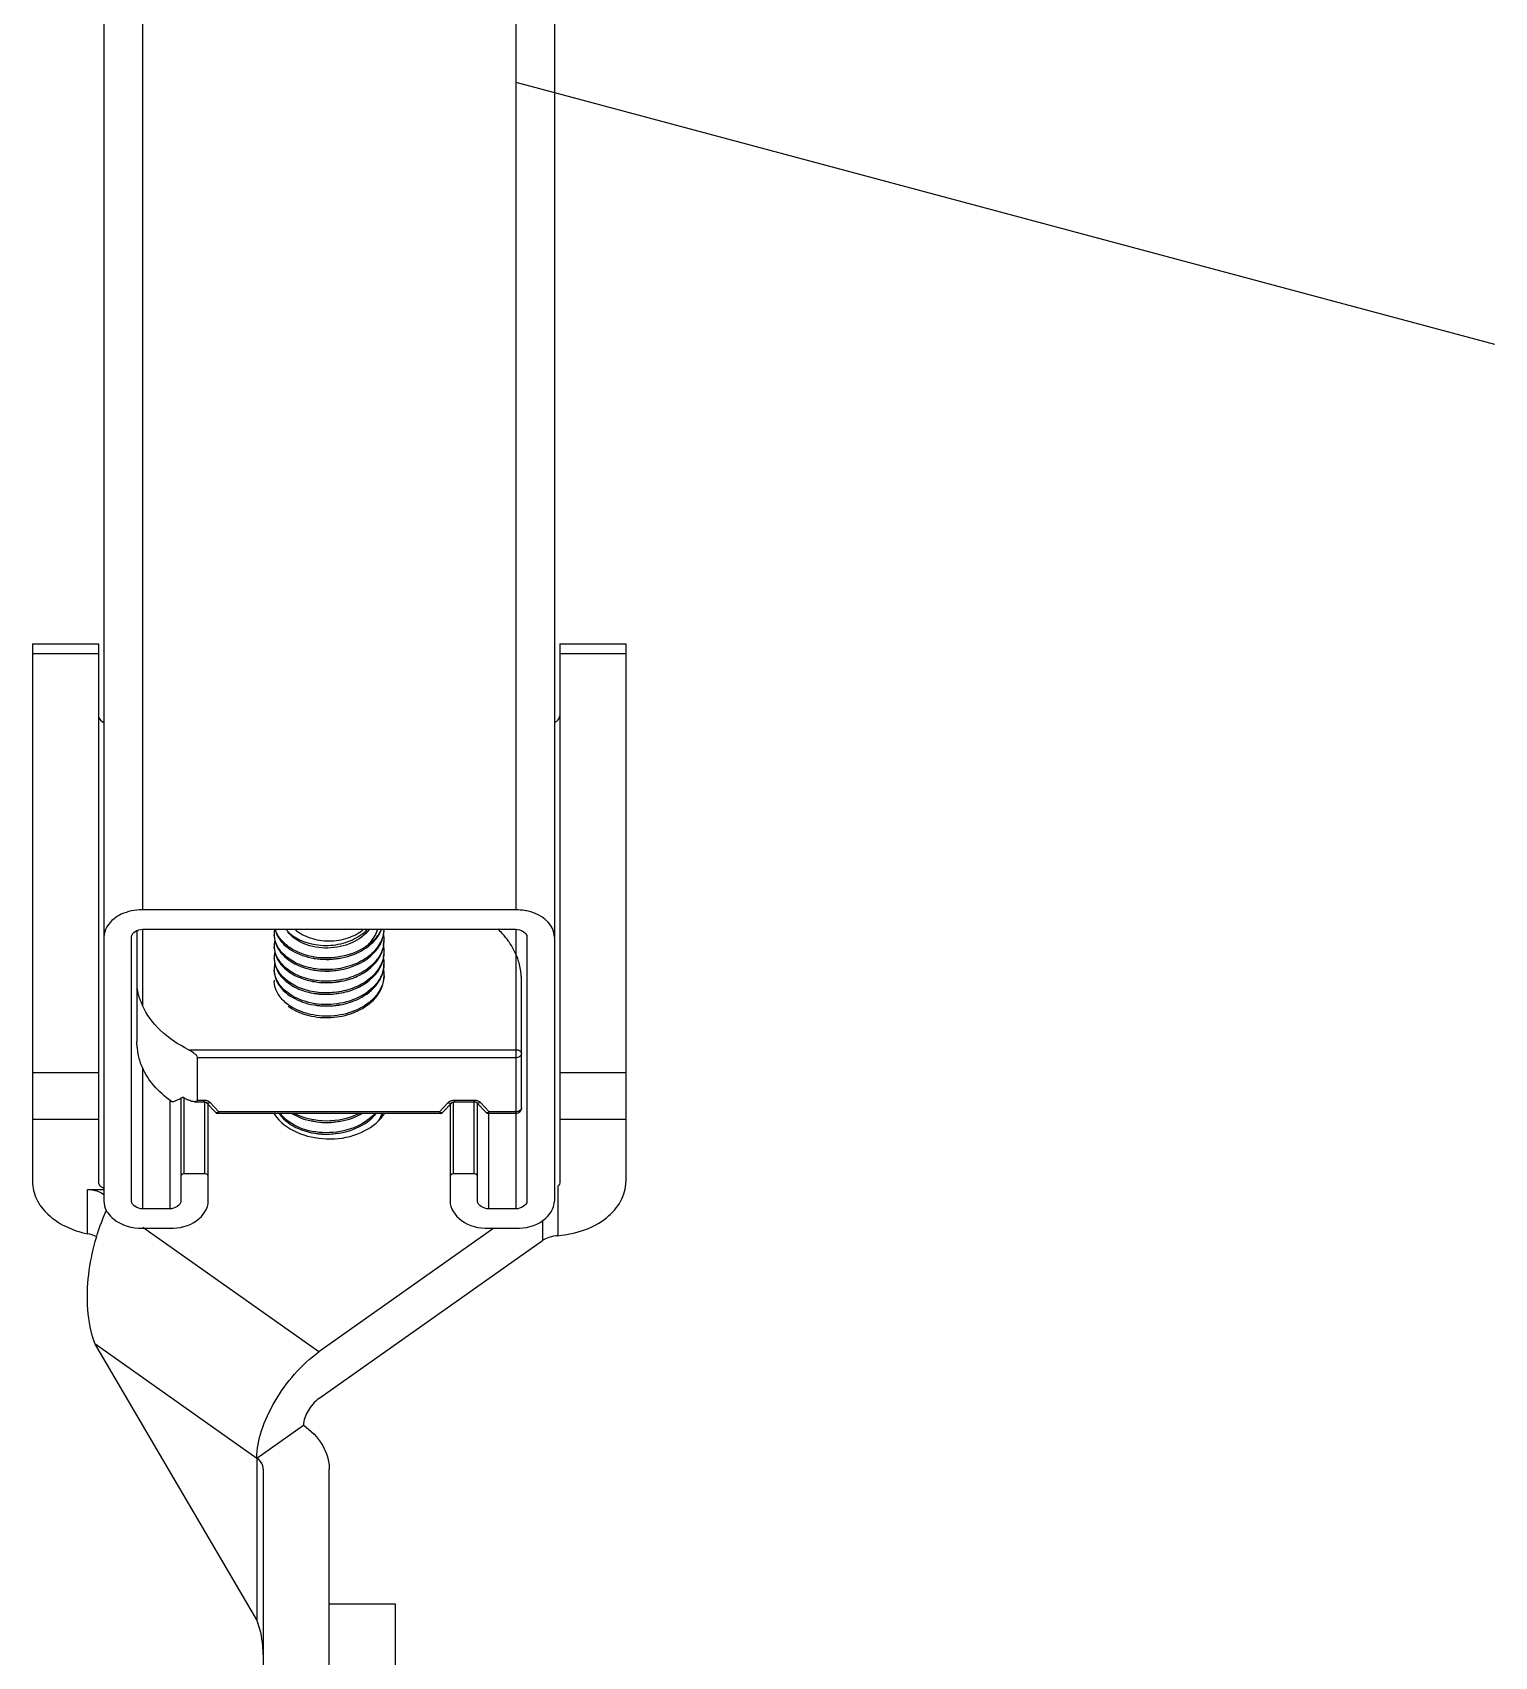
# Model space of a CAD drawing. Extents: x 27938 to 1507990, y 110129 to 923079.
# Drawn here: x 671403 to 672949, y 377082 to 378799 of the extents above; entities that cross this region are included whole.
import ezdxf

# ---------------------------------------------------------------- set-up
doc = ezdxf.new("R2010")
doc.units = 0
doc.header["$LTSCALE"] = 1000
doc.header["$MEASUREMENT"] = 0
doc.styles.get("Standard").update_dxf_attribs({"font": 'gbenor.shx', "bigfont": 'gbcbig.shx'})
doc.dimstyles.get("Standard").update_dxf_attribs({"dimtxt": 0.18, "dimasz": 0.18, "dimexe": 0.18, "dimexo": 0.0625, "dimgap": 0.09, "dimtad": 0, "dimtih": 1, "dimtoh": 1, "dimdec": 4, "dimzin": 0, "dimdsep": 46, "dimtxsty": 'Standard', "dimcen": 0.09, "dimadec": 0, "dimazin": 0, "dimtfac": 1, "dimtdec": 4, "dimtofl": 0, "dimtmove": 0, "dimatfit": 3, "dimfxl": 1, "dimtolj": 1, "dimtzin": 0, "dimarcsym": 0})

msp = doc.modelspace()

# ---------------------------------------------------------------- linework, layer by layer
at = {"linetype": 'Continuous'}
for p, q in [((671519.3, 380956.8), (671519.3, 377871.3)), ((671914.3, 380956.8), (671914.3, 377871.3)), ((671478.7, 380928.1), (671478.7, 377563.3)), ((671954.9, 380928.1), (671954.9, 377563.3)), ((671403.2, 378152.5), (671472.9, 378152.5)), ((671403.2, 378152.5), (671403.2, 377583.8)), ((671403.2, 378142.3), (671472.9, 378142.3)), ((671472.9, 378152.5), (671472.9, 377583.8)), ((671960.7, 378152.5), (672030.4, 378152.5)), ((671960.7, 378152.5), (671960.7, 377583.8)), ((671960.7, 378142.3), (672030.4, 378142.3)), ((672030.4, 378152.5), (672030.4, 377583.8)), ((671914.3, 377871.3), (671519.3, 377871.3)), ((671513.5, 377849.6), (671513.5, 377731.7)), ((671519.3, 377850.8), (671914.3, 377850.8)), ((671519.3, 377850.8), (671519.3, 377770.2)), ((671914.3, 377850.8), (671914.3, 377555.1)), ((671507.7, 377563.3), (671507.7, 377842.5)), ((671925.9, 377842.5), (671925.9, 377563.3)), ((671920.1, 377661.8), (671920.1, 377797.4)), ((671568.2, 377723.4), (671914.3, 377723.4)), ((671577.4, 377715.2), (671914.3, 377715.2)), ((671577.4, 377715.2), (671577.4, 377670.1)), ((671472.9, 377698.8), (671403.2, 377698.8)), ((671519.3, 377704.5), (671519.3, 377555.1)), ((672030.4, 377698.8), (671960.7, 377698.8)), ((671548.4, 377669.8), (671548.4, 377555.1)), ((671560, 377672.8), (671560, 377563.3)), ((671563.5, 377592), (671563.5, 377672.4)), ((671574.5, 377668.4), (671584.3, 377668.4)), ((671577.4, 377670.1), (671584.3, 377670.1)), ((671584.3, 377670.1), (671584.3, 377668.4)), ((671585.5, 377592), (671585.5, 377668.4)), ((671586.8, 377667.6), (671596.9, 377656.9)), ((671589, 377563.3), (671589, 377665.3)), ((671591.1, 377667.5), (671600.3, 377657.7)), ((671833.3, 377657.7), (671600.3, 377657.7)), ((671833.3, 377657.7), (671842.5, 377667.5)), ((671836.7, 377656.9), (671846.8, 377667.6)), ((671844.6, 377665.3), (671844.6, 377563.3)), ((671848.1, 377592), (671848.1, 377667.6)), ((671849.3, 377670.1), (671870, 377670.1)), ((671849.3, 377670.1), (671849.3, 377668.4)), ((671849.3, 377668.4), (671870, 377668.4)), ((671870, 377670.1), (671870, 377668.4)), ((671870.1, 377592), (671870.1, 377668.4)), ((671872.6, 377667.6), (671882.7, 377656.9)), ((671873.6, 377563.3), (671873.6, 377666.5)), ((671876.8, 377667.5), (671886, 377657.7)), ((671914.3, 377657.7), (671886, 377657.7)), ((671472.9, 377649.5), (671403.2, 377649.5)), ((671834.6, 377656), (671598.9, 377656)), ((671914.3, 377656), (671884.7, 377656)), ((671885.2, 377656), (671885.2, 377555.1)), ((672030.4, 377649.5), (671960.7, 377649.5)), ((671585.5, 377592), (671563.5, 377592)), ((671870.1, 377592), (671848.1, 377592)), ((671461.3, 377575.6), (671478.7, 377575.6)), ((671461.3, 377528.7), (671461.3, 377575.6)), ((671958.7, 377579.2), (671958.7, 377526.7)), ((671548.4, 377555.1), (671519.3, 377555.1)), ((671914.3, 377555.1), (671885.2, 377555.1)), ((671942.3, 377542.7), (671942.3, 377521.5)), ((671519.3, 377534.5), (671548.4, 377534.5)), ((671706, 377403.7), (671519.9, 377535.3)), ((671891, 377534.5), (671706, 377403.7)), ((671706, 377354.4), (671942.3, 377521.5)), ((671885.2, 377534.5), (671914.3, 377534.5)), ((671469.2, 377412.5), (671640.3, 377291.5)), ((671640.3, 377120.4), (671469.2, 377412.5)), ((671640.3, 377291.5), (671689.6, 377326.4)), ((671640.3, 377291.5), (671640.3, 377120.4)), ((671647.1, 377279.9), (671647.1, 376672.9)), ((671716.8, 377003.5), (671716.8, 377279.9)), ((671716.8, 377137.5), (671786.5, 377137.5)), ((671786.5, 377137.5), (671786.5, 376614.8))]:
    msp.add_line(p, q, dxfattribs=at)
for points in [[(671596.9, 377656.9), (671597.5, 377656.4), (671598.5, 377656.1), (671598.9, 377656)], [(671834.6, 377656), (671835.1, 377656.1), (671836.1, 377656.4), (671836.7, 377656.9)], [(671882.7, 377656.9), (671883.3, 377656.4), (671884.2, 377656.1), (671884.7, 377656)], [(671563.5, 377592), (671561.7, 377591.7), (671560.4, 377590.8), (671560, 377589.6)], [(671589, 377589.6), (671588.6, 377590.8), (671587.3, 377591.7), (671585.5, 377592)], [(671848.1, 377592), (671846.3, 377591.7), (671845, 377590.8), (671844.6, 377589.6)], [(671873.6, 377589.6), (671873.1, 377590.8), (671871.9, 377591.7), (671870.1, 377592)]]:
    msp.add_lwpolyline(points, dxfattribs=at)
for centre, radius, start, end in [((671914.3, 377814.4), 56.9, 80.8706, 90.0189), ((671914.6, 377816.7), 54.6, 78.0323, 80.8417), ((671685.3, 377846.1), 26.6, 169.9347, 179.9645), ((671742.5, 377852.3), 32.4, 348.9029, 357.1916), ((671742.7, 377850.8), 32.2, 349.8101, 359.9705), ((671828.5, 377780.9), 96.7, 42.2494, 46.358), ((671685, 377846.1), 26.3, 180.0024, 183.3202), ((671685.4, 377844.6), 26.7, 180.052, 191.6603), ((671685.4, 377833.8), 26.7, 168.2082, 179.9468), ((671685, 377833.8), 26.3, 180.0025, 183.319), ((671685.4, 377832.3), 26.7, 180.0522, 191.7103), ((671741.1, 377851.1), 33.8, 339.139, 349.3386), ((671741.2, 377838.7), 33.7, 339.3218, 350.2377), ((671741.9, 377852.5), 33, 346.6926, 347.1405), ((671742, 377852.4), 32.9, 347.1396, 348.9145), ((671742.3, 377840.1), 32.6, 348.6302, 349.8187), ((671742.4, 377850.8), 32.5, 349.4125, 349.8194), ((671742.3, 377840), 32.5, 349.8191, 350.9299), ((671742.4, 377838.5), 32.5, 350.3157, 352.5466), ((671742.7, 377827.6), 32.2, 0.0308, 9.7049), ((671742.4, 377839.9), 32.5, 8.7721, 9.1529), ((671742.8, 377840), 32.1, 0.0241, 8.7833), ((671742.6, 377840), 32.2, 350.9257, 355.6647), ((671742.8, 377838.4), 32, 352.5397, 359.9837), ((671743, 377840), 31.9, 357.2291, 359.9993), ((671742.9, 377840), 31.9, 356.5909, 357.2293), ((671742.9, 377840), 32, 355.6713, 356.5908), ((671685.4, 377821.5), 26.7, 168.2604, 179.9474), ((671685, 377821.5), 26.3, 180.0024, 183.3198), ((671685.4, 377820), 26.7, 180.0496, 191.3679), ((671685.4, 377809.1), 26.7, 167.9094, 179.9433), ((671714.3, 377885.6), 66.9, 280.123, 282.928), ((671742.5, 377827.7), 32.4, 348.9773, 357.229), ((671742.5, 377815.4), 32.3, 349.2692, 357.2332), ((671742.7, 377826.1), 32.2, 350.6115, 359.9707), ((671742.7, 377815.3), 32.2, 0.0332, 10.0184), ((671742.7, 377813.8), 32.2, 350.5969, 359.9706), ((671743.1, 377827.7), 31.8, 357.2509, 359.9984), ((671743.1, 377815.3), 31.8, 357.2538, 359.9983), ((671685, 377809.2), 26.3, 180.0025, 183.3152), ((671685, 377796.9), 26.3, 180.0025, 183.3152), ((671742.7, 377803), 32.2, 0.0332, 10.0043), ((671743.1, 377803), 31.8, 357.2538, 359.9983), ((671713.3, 377844.6), 62.9, 257.5731, 259.6973), ((671728.9, 377811.5), 48.6, 311.8202, 317.3511), ((671627.6, 377791.6), 135.3, 241.7354, 243.9434), ((671914.3, 377661.8), 5.81, 270.0008, 359.9997), ((671692.7, 377677.4), 40.5, 211.9656, 213.5353), ((671685, 377658.9), 26.3, 186.2145, 188.3209), ((671686.2, 377661.5), 27.5, 191.5191, 196.3654), ((671693.5, 377676), 35.7, 214.1434, 218.9006), ((671694.6, 377676.9), 37.1, 218.8725, 219.1531), ((671695, 377677.2), 37.7, 219.1564, 220.767), ((671739.2, 377666.7), 35.8, 334.3672, 341.5372), ((671740.5, 377666.2), 34.5, 341.5792, 342.7354), ((671743.3, 377655.4), 31.6, 0.9501, 1.1978), ((671503.5, 377565), 25.2, 207.6898, 214.3075)]:
    msp.add_arc(centre, radius, start, end, dxfattribs=at)
msp.add_ellipse((671640.5, 377826.9), major_axis=(118.4, 158.3), ratio=0.292406, start_param=3.562723, end_param=3.670193, dxfattribs=at)
for points, knots in [([(671472.9, 378076.6), (671472.9, 378075.9), (671473.5, 378072.7), (671476.4, 378070.5), (671478.6, 378069.5)], [0, 0, 0, 0, 0.22722, 1, 1, 1, 1]), ([(671955, 378069.5), (671955.8, 378069.9), (671958.6, 378071.3), (671960.7, 378074.4), (671960.7, 378076.6)], [0, 0, 0, 0, 0.2888, 1, 1, 1, 1]), ([(671497, 377866.6), (671494.3, 377865.3), (671485.3, 377860.2), (671478.7, 377849.9), (671478.7, 377842.5)], [0, 0, 0, 0, 0.286732, 1, 1, 1, 1]), ([(671954.9, 377842.5), (671954.9, 377845.6), (671951.5, 377859.8), (671936.6, 377867.8), (671925.9, 377870.1)], [0, 0, 0, 0, 0.221136, 1, 1, 1, 1]), ([(671757.8, 377834), (671750, 377828.1), (671730.7, 377820.2), (671705.1, 377819.7), (671685.9, 377825.1), (671673.9, 377831.6), (671664.7, 377840.1), (671660.9, 377847.2), (671659.9, 377850.7)], [0, 0, 0, 0, 0.262112, 0.537776, 0.66937, 0.790942, 0.900704, 1, 1, 1, 1]), ([(671670.9, 377850.7), (671679, 377841), (671696, 377834.2), (671715.7, 377833.4), (671729.8, 377835), (671739.9, 377838.6), (671745.9, 377842.1)], [0, 0, 0, 0, 0.471992, 0.606824, 0.74197, 1, 1, 1, 1]), ([(671759.3, 377850.7), (671754.7, 377844.5), (671740.6, 377834.4), (671715.6, 377829.4), (671691, 377833.2), (671677.2, 377842.4), (671673, 377848.2)], [0, 0, 0, 0, 0.241934, 0.512224, 0.776098, 1, 1, 1, 1]), ([(671680.6, 377850.7), (671685.2, 377846.6), (671697, 377840.4), (671716.8, 377837.4), (671736.6, 377840.4), (671748.3, 377846.6), (671753, 377850.7)], [0, 0, 0, 0, 0.238191, 0.5, 0.761809, 1, 1, 1, 1]), ([(671745.9, 377842.1), (671747, 377842.7), (671751.1, 377845.1), (671754.9, 377848.1), (671757.4, 377850.7)], [0, 0, 0, 0, 0.261206, 1, 1, 1, 1]), ([(671757.8, 377834), (671759, 377835.2), (671763.4, 377840.2), (671766.8, 377846.1), (671768.3, 377850.7)], [0, 0, 0, 0, 0.260314, 1, 1, 1, 1]), ([(671757.8, 377834), (671759.4, 377835.1), (671765.2, 377839.7), (671770, 377845.8), (671772.2, 377850.7)], [0, 0, 0, 0, 0.267033, 1, 1, 1, 1]), ([(671774, 377844.9), (671772.7, 377839.5), (671767.1, 377828.8), (671752.6, 377817), (671733.8, 377809.6), (671713, 377807.2), (671692.7, 377810), (671675.3, 377817.7), (671662.7, 377829.4), (671659, 377839.7), (671658.8, 377844.6)], [0, 0, 0, 0, 0.111968, 0.236912, 0.374448, 0.518156, 0.658848, 0.787879, 0.900583, 1, 1, 1, 1]), ([(671774.2, 377833.6), (671773.2, 377828.2), (671767.8, 377817.3), (671753.5, 377805.2), (671734.7, 377797.5), (671713.8, 377794.9), (671693.2, 377797.6), (671675.6, 377805.2), (671662.8, 377817), (671659, 377827.4), (671658.8, 377832.3)], [0, 0, 0, 0, 0.111438, 0.235731, 0.372938, 0.516745, 0.657844, 0.787365, 0.900423, 1, 1, 1, 1]), ([(671661.3, 377845.3), (671661.7, 377844.6), (671663.3, 377841.5), (671665.4, 377838.6), (671667.1, 377836.7)], [0, 0, 0, 0, 0.24232, 1, 1, 1, 1]), ([(671661.3, 377833), (671661.7, 377832.3), (671663.3, 377829.1), (671665.4, 377826.3), (671667.1, 377824.4)], [0, 0, 0, 0, 0.242292, 1, 1, 1, 1]), ([(671667.1, 377836.7), (671672.1, 377831.2), (671686.1, 377822.5), (671710.6, 377817.6), (671736.3, 377820.5), (671752.1, 377828), (671758.6, 377833.1)], [0, 0, 0, 0, 0.225132, 0.482573, 0.749584, 1, 1, 1, 1]), ([(671667.1, 377824.4), (671673.1, 377817.8), (671686, 377810.6), (671704.7, 377806.6), (671720.3, 377806.3), (671735.7, 377809), (671753.6, 377815.9), (671765, 377825.3), (671769.7, 377833)], [0, 0, 0, 0, 0.231819, 0.363306, 0.499507, 0.635491, 0.766568, 1, 1, 1, 1]), ([(671758.6, 377833.1), (671759.2, 377833.5), (671761.5, 377835.4), (671763.6, 377837.4), (671765.1, 377839.1)], [0, 0, 0, 0, 0.25532, 1, 1, 1, 1]), ([(671765.1, 377839.1), (671765.5, 377839.6), (671767.2, 377841.5), (671768.7, 377843.7), (671769.7, 377845.3)], [0, 0, 0, 0, 0.254857, 1, 1, 1, 1]), ([(671908.2, 377835.5), (671907.6, 377836.4), (671905.1, 377840), (671902.3, 377843.5), (671900.1, 377845.9)], [0, 0, 0, 0, 0.245927, 1, 1, 1, 1]), ([(671914.3, 377824.5), (671913.8, 377825.5), (671912, 377829.3), (671909.9, 377832.9), (671908.2, 377835.5)], [0, 0, 0, 0, 0.246381, 1, 1, 1, 1]), ([(671769.7, 377809.8), (671763.8, 377800.3), (671748.3, 377789.3), (671725, 377783.5), (671705.8, 377783.1), (671687.8, 377787.1), (671672.7, 377795), (671662.1, 377806.2), (671659, 377815.5), (671658.8, 377820)], [0, 0, 0, 0, 0.247397, 0.387799, 0.530345, 0.667239, 0.791958, 0.901708, 1, 1, 1, 1]), ([(671659.2, 377814.7), (671660.1, 377810.4), (671664.3, 377801.6), (671675.7, 377791.5), (671691.1, 377784.5), (671708.9, 377781.4), (671727.5, 377782.3), (671749.8, 377788.6), (671764.5, 377799.5), (671770, 377808.8)], [0, 0, 0, 0, 0.099803, 0.212169, 0.338787, 0.476105, 0.61766, 0.756186, 1, 1, 1, 1]), ([(671661.3, 377820.7), (671661.7, 377819.9), (671663.3, 377816.8), (671665.4, 377814), (671667.1, 377812)], [0, 0, 0, 0, 0.242309, 1, 1, 1, 1]), ([(671667.1, 377812), (671673.1, 377805.5), (671686, 377798.3), (671704.7, 377794.3), (671720.3, 377794), (671735.7, 377796.6), (671753.6, 377803.5), (671765, 377813), (671769.7, 377820.7)], [0, 0, 0, 0, 0.231805, 0.363293, 0.499495, 0.635484, 0.766566, 1, 1, 1, 1]), ([(671726.1, 377819.7), (671723.9, 377819.3), (671715.2, 377818.2), (671706.2, 377818.7), (671699.8, 377820.1)], [0, 0, 0, 0, 0.253006, 1, 1, 1, 1]), ([(671774.3, 377821.5), (671774.1, 377820.5), (671773.1, 377816.4), (671771.3, 377812.5), (671769.7, 377809.8)], [0, 0, 0, 0, 0.245205, 1, 1, 1, 1]), ([(671920.1, 377797.4), (671920.1, 377798.7), (671919.9, 377801.1), (671919.4, 377806), (671918, 377813.9), (671916.1, 377820.5), (671914.3, 377824.5)], [0, 0, 0, 0, 0.138161, 0.267841, 0.521134, 1, 1, 1, 1]), ([(671658.7, 377807.6), (671658.7, 377802.9), (671661.6, 377792.9), (671668.6, 377785.4), (671672.8, 377782.2)], [0, 0, 0, 0, 0.471695, 1, 1, 1, 1]), ([(671671, 377785.2), (671667.5, 377788.2), (671661.6, 377794.9), (671659, 377803.5), (671658.8, 377807.7)], [0, 0, 0, 0, 0.52477, 1, 1, 1, 1]), ([(671670.8, 377773.1), (671667.4, 377776), (671661.6, 377782.7), (671659, 377791.2), (671658.8, 377795.3)], [0, 0, 0, 0, 0.524463, 1, 1, 1, 1]), ([(671729.9, 377795.8), (671727.4, 377795.2), (671717.2, 377793.4), (671706.6, 377793.9), (671699.1, 377795.7)], [0, 0, 0, 0, 0.252464, 1, 1, 1, 1]), ([(671727.1, 377807.5), (671724.9, 377807.1), (671715.9, 377805.8), (671706.7, 377806.3), (671700.1, 377807.7)], [0, 0, 0, 0, 0.252727, 1, 1, 1, 1]), ([(671774.8, 377801.5), (671774.6, 377797.4), (671772.5, 377788.9), (671767.6, 377781.8), (671764.6, 377778.6)], [0, 0, 0, 0, 0.483641, 1, 1, 1, 1]), ([(671771.2, 377800.3), (671770.8, 377799.4), (671768.9, 377796.1), (671766.6, 377793), (671764.6, 377790.9)], [0, 0, 0, 0, 0.24363, 1, 1, 1, 1]), ([(671765.4, 377777.8), (671768.3, 377781.2), (671773.1, 377788.6), (671774.9, 377797.3), (671774.9, 377801.5)], [0, 0, 0, 0, 0.515614, 1, 1, 1, 1]), ([(671765.4, 377790.1), (671765.9, 377790.7), (671768, 377793.2), (671769.8, 377796), (671770.9, 377798.1)], [0, 0, 0, 0, 0.256096, 1, 1, 1, 1]), ([(671770.9, 377798.1), (671771.3, 377798.9), (671772.9, 377802.3), (671774, 377805.8), (671774.4, 377808.6)], [0, 0, 0, 0, 0.255239, 1, 1, 1, 1]), ([(671774.3, 377809.4), (671774.2, 377808.6), (671773.5, 377805.4), (671772.3, 377802.4), (671771.2, 377800.3)], [0, 0, 0, 0, 0.246649, 1, 1, 1, 1]), ([(671513.5, 377789.2), (671513.5, 377789.7), (671513.8, 377786.7), (671514.1, 377785.6), (671514.6, 377783), (671515.3, 377780.6), (671516.1, 377778.1), (671517.4, 377774.6), (671518.5, 377772), (671519.3, 377770.2)], [0, 0, 0, 0, 0.078745, 0.19228, 0.31189, 0.436571, 0.566746, 0.703259, 1, 1, 1, 1]), ([(671764.6, 377790.9), (671759.2, 377784.9), (671744.3, 377775.4), (671718.6, 377769.9), (671692.6, 377772.5), (671677, 377780.1), (671671, 377785.2)], [0, 0, 0, 0, 0.239543, 0.50309, 0.765417, 1, 1, 1, 1]), ([(671672.8, 377782.2), (671679.1, 377777.4), (671694.9, 377770.4), (671720.7, 377768.5), (671745.8, 377774.5), (671760.1, 377784.2), (671765.4, 377790.1)], [0, 0, 0, 0, 0.237667, 0.50065, 0.762696, 1, 1, 1, 1]), ([(671729.2, 377783.3), (671727, 377782.8), (671718, 377781.3), (671708.8, 377781.5), (671702.1, 377782.7)], [0, 0, 0, 0, 0.251553, 1, 1, 1, 1]), ([(671759, 377771.8), (671759.6, 377772.3), (671761.9, 377774.1), (671763.9, 377776.2), (671765.4, 377777.8)], [0, 0, 0, 0, 0.255282, 1, 1, 1, 1]), ([(671568.2, 377723.4), (671557.3, 377728.8), (671537.9, 377741.5), (671523.7, 377760.4), (671519.3, 377770.2)], [0, 0, 0, 0, 0.528487, 1, 1, 1, 1]), ([(671761.3, 377775.3), (671755.4, 377770), (671740.6, 377761.8), (671715.8, 377757.6), (671691.1, 377760.8), (671676.5, 377768.2), (671670.8, 377773.1)], [0, 0, 0, 0, 0.244054, 0.507922, 0.767735, 1, 1, 1, 1]), ([(671673.3, 377769.5), (671678.9, 377765.3), (671692.9, 377758.9), (671716, 377756.2), (671739.2, 377760), (671753.2, 377767.2), (671759, 377771.8)], [0, 0, 0, 0, 0.234486, 0.493055, 0.755143, 1, 1, 1, 1]), ([(671729.2, 377771), (671727, 377770.5), (671717.9, 377768.9), (671708.5, 377769.2), (671701.7, 377770.4)], [0, 0, 0, 0, 0.251672, 1, 1, 1, 1]), ([(671519.3, 377704.5), (671517.5, 377708.6), (671515.6, 377715.2), (671514.2, 377723.1), (671513.7, 377727.9), (671513.5, 377730.4), (671513.5, 377731.7)], [0, 0, 0, 0, 0.478872, 0.732167, 0.861849, 1, 1, 1, 1]), ([(671568.2, 377723.4), (671570.1, 377722.5), (671572.9, 377720.8), (671576, 377718), (671577.4, 377716.2), (671577.4, 377715.2)], [0, 0, 0, 0, 0.508644, 0.771516, 1, 1, 1, 1]), ([(671914.3, 377723.4), (671915.7, 377723.4), (671917.8, 377722.9), (671919.7, 377721), (671920.1, 377719.9), (671920.1, 377719.3)], [0, 0, 0, 0, 0.552527, 0.789194, 1, 1, 1, 1]), ([(671914.3, 377715.2), (671915.7, 377715.2), (671917.8, 377715.8), (671919.7, 377717.6), (671920.1, 377718.8), (671920.1, 377719.3)], [0, 0, 0, 0, 0.552515, 0.789179, 1, 1, 1, 1]), ([(671549.7, 377668.8), (671543, 377673.6), (671531.2, 377684.2), (671522.4, 377697.6), (671519.3, 377704.5)], [0, 0, 0, 0, 0.520159, 1, 1, 1, 1]), ([(671550.8, 377668.3), (671550.7, 377668.3), (671550.3, 377668.4), (671549.9, 377668.6), (671549.7, 377668.8)], [0, 0, 0, 0, 0.224258, 1, 1, 1, 1]), ([(671563.5, 377672.4), (671563.4, 377672.5), (671562.8, 377672.8), (671562, 377673), (671561.6, 377672.8)], [0, 0, 0, 0, 0.298771, 1, 1, 1, 1]), ([(671574.5, 377668.4), (671574, 377668.4), (671571.8, 377668.6), (671569.7, 377669.3), (671568.2, 377670.1)], [0, 0, 0, 0, 0.232638, 1, 1, 1, 1]), ([(671577.4, 377670.1), (671577.4, 377669.8), (671577.2, 377669.1), (671576.1, 377668.4), (671575.2, 377668.4), (671574.5, 377668.4)], [0, 0, 0, 0, 0.239055, 0.472377, 1, 1, 1, 1]), ([(671584.3, 377670.1), (671584.7, 377670.1), (671586.3, 377670), (671588, 377669.5), (671589.1, 377669)], [0, 0, 0, 0, 0.258297, 1, 1, 1, 1]), ([(671584.3, 377668.4), (671584.9, 377668.4), (671585.8, 377668.2), (671586.6, 377667.8), (671586.8, 377667.6)], [0, 0, 0, 0, 0.694252, 1, 1, 1, 1]), ([(671589, 377666.9), (671588.8, 377666.9), (671588, 377666.9), (671587.2, 377667.2), (671586.8, 377667.6)], [0, 0, 0, 0, 0.28225, 1, 1, 1, 1]), ([(671591.1, 377667.5), (671590.9, 377667.4), (671590.2, 377667.1), (671589.5, 377666.9), (671589, 377666.9)], [0, 0, 0, 0, 0.268193, 1, 1, 1, 1]), ([(671600.3, 377657.7), (671600, 377657.5), (671599.3, 377657), (671598.3, 377656.4), (671597.3, 377656.5), (671596.9, 377656.9)], [0, 0, 0, 0, 0.333929, 0.607776, 1, 1, 1, 1]), ([(671598.9, 377656), (671599.2, 377656), (671599.8, 377656.7), (671600.1, 377657.3), (671600.3, 377657.7)], [0, 0, 0, 0, 0.344146, 1, 1, 1, 1]), ([(671836.7, 377656.9), (671836.3, 377656.5), (671835.3, 377656.4), (671834.2, 377657), (671833.6, 377657.5), (671833.3, 377657.7)], [0, 0, 0, 0, 0.392224, 0.666072, 1, 1, 1, 1]), ([(671833.3, 377657.7), (671833.5, 377657.3), (671833.8, 377656.7), (671834.4, 377656), (671834.6, 377656)], [0, 0, 0, 0, 0.655854, 1, 1, 1, 1]), ([(671842.5, 377667.5), (671842.7, 377667.4), (671843.4, 377667.1), (671844.1, 377666.9), (671844.6, 377666.9)], [0, 0, 0, 0, 0.268193, 1, 1, 1, 1]), ([(671844.5, 377669), (671844.9, 377669.1), (671846.4, 377669.8), (671848.1, 377670.1), (671849.3, 377670.1)], [0, 0, 0, 0, 0.240525, 1, 1, 1, 1]), ([(671844.6, 377666.9), (671844.8, 377666.9), (671845.6, 377666.9), (671846.4, 377667.2), (671846.8, 377667.6)], [0, 0, 0, 0, 0.28225, 1, 1, 1, 1]), ([(671846.8, 377667.6), (671846.9, 377667.8), (671847.8, 377668.2), (671848.7, 377668.4), (671849.3, 377668.4)], [0, 0, 0, 0, 0.30582, 1, 1, 1, 1]), ([(671870, 377668.4), (671870.7, 377668.4), (671871.6, 377668.2), (671872.4, 377667.8), (671872.6, 377667.6)], [0, 0, 0, 0, 0.694252, 1, 1, 1, 1]), ([(671873.6, 377669.5), (671873.9, 377669.4), (671875.1, 377668.9), (671876.2, 377668.2), (671876.8, 377667.5)], [0, 0, 0, 0, 0.265871, 1, 1, 1, 1]), ([(671876.8, 377667.5), (671876.5, 377667.4), (671875.5, 377667), (671874.3, 377666.8), (671873.6, 377667)], [0, 0, 0, 0, 0.286288, 1, 1, 1, 1]), ([(671886, 377657.7), (671885.7, 377657.5), (671885.1, 377657), (671884, 377656.4), (671883, 377656.5), (671882.7, 377656.9)], [0, 0, 0, 0, 0.333929, 0.607776, 1, 1, 1, 1]), ([(671884.7, 377656), (671884.9, 377656), (671885.5, 377656.7), (671885.8, 377657.3), (671886, 377657.7)], [0, 0, 0, 0, 0.344146, 1, 1, 1, 1]), ([(671920.1, 377661.8), (671920.1, 377661.3), (671919.7, 377660.1), (671917.8, 377658.3), (671915.7, 377657.7), (671914.3, 377657.7)], [0, 0, 0, 0, 0.210821, 0.447485, 1, 1, 1, 1]), ([(671658.9, 377655), (671670.1, 377638.2), (671705.4, 377625.4), (671746.2, 377631.8), (671765.3, 377643.5), (671771.7, 377651.1)], [0, 0, 0, 0, 0.487782, 0.759802, 1, 1, 1, 1]), ([(671765.2, 377656), (671759.2, 377649.2), (671742.5, 377638.7), (671713.7, 377633.9), (671685.7, 377638.8), (671670, 377649.4), (671665, 377656)], [0, 0, 0, 0, 0.244143, 0.51353, 0.775518, 1, 1, 1, 1]), ([(671666.5, 377652.6), (671672, 377646.3), (671688.2, 377636.4), (671716.4, 377632.4), (671744.8, 377638.1), (671761, 377649.1), (671766.5, 377656)], [0, 0, 0, 0, 0.228358, 0.491922, 0.759562, 1, 1, 1, 1]), ([(671677.3, 377655.9), (671688, 377649.4), (671714.3, 377643.4), (671740.4, 377649.4), (671751.7, 377655.9)], [0, 0, 0, 0, 0.491142, 1, 1, 1, 1]), ([(671748.8, 377655.9), (671738.1, 377650.5), (671714.1, 377645.4), (671690.1, 377650.5), (671679.9, 377656)], [0, 0, 0, 0, 0.508141, 1, 1, 1, 1]), ([(671727.6, 377647.5), (671725.1, 377647), (671715.4, 377645.6), (671705.4, 377646.2), (671698.3, 377648)], [0, 0, 0, 0, 0.253335, 1, 1, 1, 1]), ([(671772.8, 377656), (671772.5, 377655.3), (671771.4, 377652.6), (671769.9, 377650), (671768.7, 377648.2)], [0, 0, 0, 0, 0.245608, 1, 1, 1, 1]), ([(671726.4, 377634.9), (671724.2, 377634.5), (671715.4, 377633.3), (671706.4, 377633.9), (671700, 377635.3)], [0, 0, 0, 0, 0.252903, 1, 1, 1, 1]), ([(671403.2, 377583.8), (671403.2, 377577.6), (671406.3, 377564.5), (671419.1, 377548), (671438.1, 377535.4), (671453.2, 377530.4), (671461.3, 377528.7)], [0, 0, 0, 0, 0.215862, 0.450689, 0.713102, 1, 1, 1, 1]), ([(671461.3, 377575.6), (671462.9, 377575.6), (671469.1, 377575.1), (671475.2, 377572.8), (671478.8, 377570)], [0, 0, 0, 0, 0.265386, 1, 1, 1, 1]), ([(671478.6, 377576.7), (671477.8, 377577.1), (671475, 377578.5), (671472.9, 377581.6), (671472.9, 377583.8)], [0, 0, 0, 0, 0.2888, 1, 1, 1, 1]), ([(671958.7, 377526.7), (671968.3, 377527.5), (671986.5, 377531.4), (672010, 377543.8), (672026.3, 377561.8), (672030.4, 377576.8), (672030.4, 377583.8)], [0, 0, 0, 0, 0.28821, 0.553531, 0.788229, 1, 1, 1, 1]), ([(671548.4, 377534.5), (671558.3, 377534.5), (671576.9, 377538.3), (671589, 377555.4), (671589, 377563.3)], [0, 0, 0, 0, 0.559767, 1, 1, 1, 1]), ([(671844.6, 377563.3), (671844.6, 377555.4), (671856.7, 377538.3), (671875.2, 377534.5), (671885.2, 377534.5)], [0, 0, 0, 0, 0.440233, 1, 1, 1, 1]), ([(671914.3, 377534.5), (671924.3, 377534.5), (671942.8, 377538.3), (671954.9, 377555.4), (671954.9, 377563.3)], [0, 0, 0, 0, 0.559767, 1, 1, 1, 1]), ([(671469.2, 377412.5), (671460.8, 377435.5), (671458.7, 377485.6), (671471.8, 377532.2), (671481.4, 377553.7)], [0, 0, 0, 0, 0.510211, 1, 1, 1, 1]), ([(671482.7, 377550.8), (671484.4, 377548.3), (671494.1, 377538.3), (671508.7, 377534.5), (671519.3, 377534.5)], [0, 0, 0, 0, 0.224309, 1, 1, 1, 1]), ([(671640.3, 377291.5), (671640.3, 377301.2), (671644.7, 377322.4), (671663.6, 377362.7), (671687, 377390.3), (671706, 377403.7)], [0, 0, 0, 0, 0.218267, 0.476674, 1, 1, 1, 1]), ([(671706, 377354.4), (671701.3, 377351.1), (671694, 377342.4), (671689.6, 377331.6), (671689.6, 377326.4)], [0, 0, 0, 0, 0.525314, 1, 1, 1, 1]), ([(671689.6, 377326.4), (671697.6, 377320.7), (671711.2, 377307.3), (671716.8, 377288.6), (671716.8, 377279.9)], [0, 0, 0, 0, 0.528923, 1, 1, 1, 1]), ([(671647.1, 377279.9), (671647.1, 377281), (671646.5, 377285.6), (671643.2, 377289.5), (671640.3, 377291.5)], [0, 0, 0, 0, 0.234763, 1, 1, 1, 1]), ([(671647.1, 377083.6), (671647.1, 377086.8), (671646.5, 377099.3), (671643.6, 377111.7), (671640.3, 377120.4)], [0, 0, 0, 0, 0.253333, 1, 1, 1, 1])]:
    msp.add_open_spline(points, degree=3, knots=knots, dxfattribs=at)
for points in [[(671507.6, 377870.1), (671504, 377869.3), (671500.4, 377868.1), (671497, 377866.6)], [(671519.3, 377871.3), (671515.4, 377871.3), (671511.5, 377870.9), (671507.6, 377870.1)], [(671507.7, 377842.5), (671507.7, 377847.3), (671514.6, 377850.8), (671519.3, 377850.8)], [(671659.4, 377850.7), (671659.9, 377848.9), (671660.5, 377847.1), (671661.3, 377845.3)], [(671769.7, 377845.3), (671770.8, 377847), (671771.7, 377848.8), (671772.4, 377850.7)], [(671914.3, 377850.8), (671919, 377850.8), (671925.9, 377847.3), (671925.9, 377842.5)], [(671659.3, 377839.2), (671659.7, 377837.1), (671660.4, 377835), (671661.3, 377833)], [(671769.7, 377833), (671770.9, 377834.9), (671771.9, 377836.9), (671772.7, 377839.1)], [(671659.3, 377826.9), (671659.7, 377824.8), (671660.4, 377822.7), (671661.3, 377820.7)], [(671769.7, 377820.7), (671770.9, 377822.6), (671771.9, 377824.7), (671772.7, 377826.9)], [(671770, 377808.8), (671771.1, 377810.7), (671772, 377812.6), (671772.7, 377814.6)], [(671772.7, 377814.6), (671773.5, 377816.6), (671774.1, 377818.7), (671774.4, 377820.9)], [(671551.4, 377668.3), (671551.2, 377668.2), (671551, 377668.2), (671550.8, 377668.3)], [(671589.1, 377669), (671589.8, 377668.6), (671590.5, 377668.1), (671591.1, 377667.5)], [(671842.5, 377667.5), (671843.1, 377668.1), (671843.8, 377668.6), (671844.5, 377669)], [(671870, 377670.1), (671871.3, 377670.1), (671872.5, 377669.9), (671873.6, 377669.5)], [(671873.6, 377667), (671873.2, 377667.1), (671872.8, 377667.3), (671872.6, 377667.6)], [(671771.7, 377651.1), (671773, 377652.6), (671774.2, 377654.2), (671775.2, 377655.9)], [(671960.7, 377583.8), (671960.7, 377582.1), (671959.9, 377580.4), (671958.7, 377579.2)], [(671478.7, 377563.3), (671478.7, 377559.8), (671479.6, 377556.3), (671481.2, 377553.3)], [(671519.3, 377555.1), (671514.6, 377555.1), (671507.7, 377558.5), (671507.7, 377563.3)], [(671560, 377563.3), (671560, 377558.5), (671553.1, 377555.1), (671548.4, 377555.1)], [(671885.2, 377555.1), (671880.5, 377555.1), (671873.6, 377558.5), (671873.6, 377563.3)], [(671925.9, 377563.3), (671925.9, 377558.5), (671919, 377555.1), (671914.3, 377555.1)], [(671471.1, 377525.6), (671468, 377527), (671464.7, 377528), (671461.3, 377528.7)], [(671949.1, 377524.8), (671946.7, 377524.1), (671944.4, 377523), (671942.3, 377521.5)], [(671958.7, 377526.7), (671955.5, 377526.4), (671952.2, 377525.8), (671949.1, 377524.8)]]:
    msp.add_open_spline(points, degree=3, dxfattribs=at)

# ---------------------------------------------------------------- leaders
msp.add_leader([(671914.3, 378746.6), (672948.8, 378469.6)], dimstyle='Standard', override={"dimgap": 20, "dimtad": 0})

doc.saveas('drawing.dxf')
